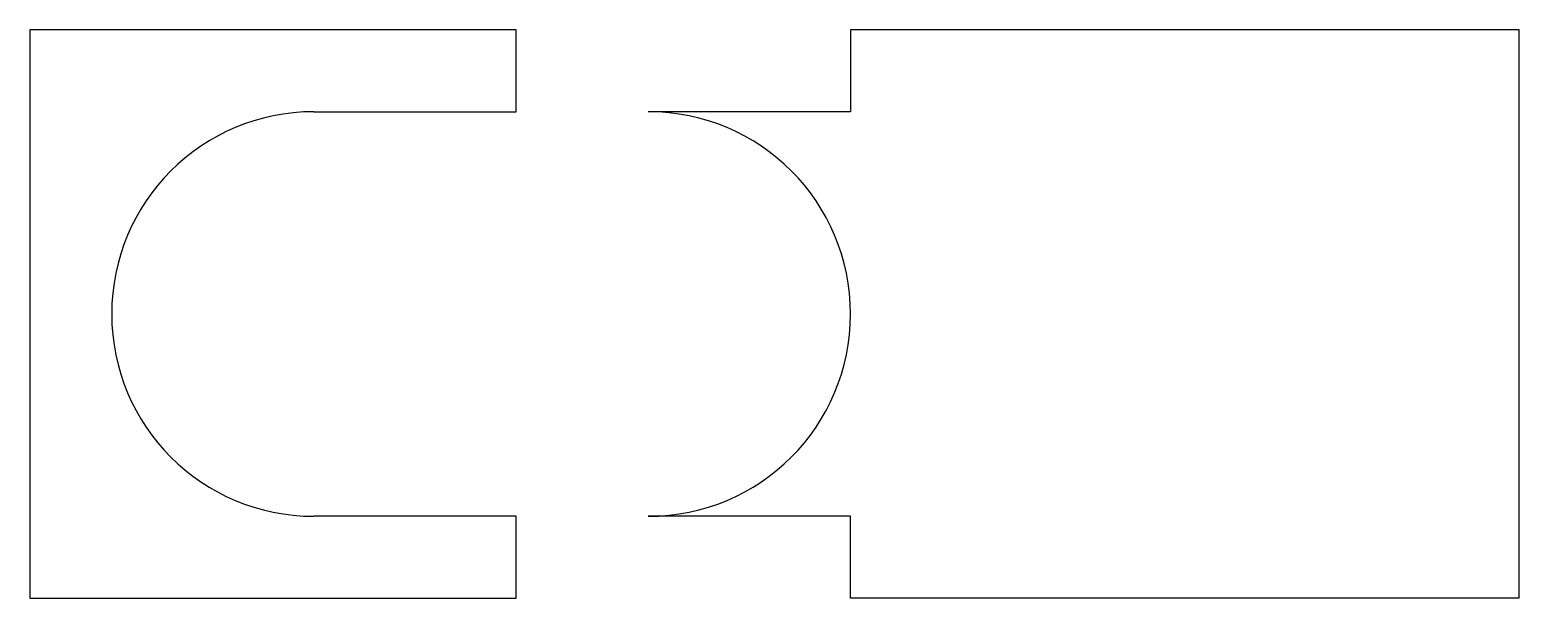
# Model space of a CAD drawing. Extents: x -73 to 150, y 0 to 85.
import ezdxf

# ---------------------------------------------------------------- set-up
doc = ezdxf.new("R2010")
doc.units = 0
doc.layers.add('Sketch', color=7, linetype='CONTINUOUS')

msp = doc.modelspace()

# ---------------------------------------------------------------- linework, layer by layer
at = {"layer": 'Sketch'}
for p, q in [((-60.5, 85), (-72.75, 85)), ((-72.75, 85), (-72.75, 42.5)), ((0, 85), (-60.5, 85)), ((0, 72.75), (0, 85)), ((150, 85), (50, 85)), ((50, 85), (50, 72.75)), ((150, 42.5), (150, 85)), ((-30.25, 72.75), (0, 72.75)), ((50, 72.75), (19.75, 72.75)), ((-72.75, 42.5), (-72.75, 0)), ((150, 0), (150, 42.5)), ((0, 12.25), (-30.25, 12.25)), ((0, 0), (0, 12.25)), ((50, 12.25), (19.75, 12.25)), ((50, 0), (50, 12.25)), ((-72.75, 0), (-60.5, 0)), ((-60.5, 0), (0, 0)), ((150, 0), (50, 0))]:
    msp.add_line(p, q, dxfattribs=at)
for centre, start, end in [((-30.25, 42.5), 90, -90), ((19.75, 42.5), -90, 90)]:
    msp.add_arc(centre, 30.25, start, end, dxfattribs=at)

doc.saveas('drawing.dxf')
